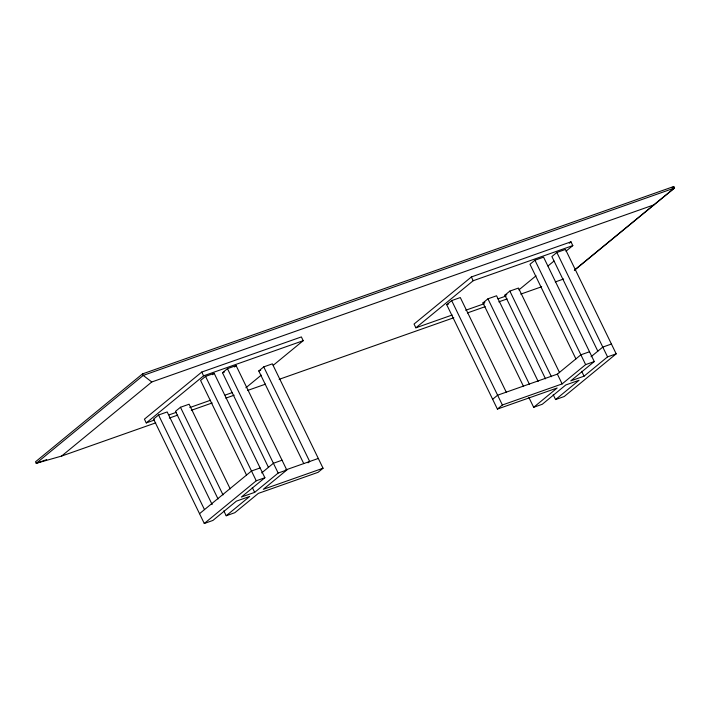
<?xml version="1.0" encoding="UTF-8"?>
<svg xmlns="http://www.w3.org/2000/svg" width="710" height="710" viewBox="0 0 710 710"><rect width="100%" height="100%" fill="white"/><g stroke="black" fill="none" stroke-linecap="round" stroke-linejoin="round"><path stroke-width="1.06" d="M574.346 270.297L674.5 188.026L673.772 186.517L142.497 373.904L35.5 461.802L36.228 463.31L61.593 456.068L155.721 422.867M61.593 456.068L151.771 381.98L653.821 204.906L674.5 188.026L143.234 375.412L36.228 463.31L46.691 459.618M273.252 365.295L303.197 340.693L301.368 336.922L201.755 372.058L144.432 419.148L146.26 422.92L154.558 419.992M146.26 422.92L203.584 375.83L303.197 340.693M212.157 504.57L167.187 411.951L158.552 414.995L153.582 419.077L204.276 523.483L212.911 520.439L236.412 501.127L249.698 496.441L226.188 515.753L223.819 510.854M268.442 467.349L222.505 372.732L227.466 368.659L236.102 365.606L286.796 470.011L278.16 473.055L254.659 492.367L241.382 497.044L264.883 477.741L214.189 373.336L205.554 376.38L200.584 380.462L246.53 475.079M212.53 374.702L214.189 373.336M230.2 488.87L189.1 404.221L180.464 407.265L175.494 411.347L218.05 498.988M234.442 366.972L236.102 365.606M303.738 463.577L258.768 370.966L263.738 366.884L272.365 363.839L323.059 468.236L318.098 472.319L258.325 493.397L234.824 512.709L226.188 515.753M245.873 387.784L261.271 375.128M565.968 251.216L572.81 245.598L570.982 241.826L471.369 276.962L414.045 324.053L415.874 327.816L452.199 315.009M415.874 327.816L473.197 280.725L572.81 245.598M528.906 397.511L533.663 407.3L557.164 387.997L497.399 409.075L446.705 304.679L451.675 300.596L460.302 297.552L506.248 392.16M199.519 513.694L251.491 470.996L260.126 467.952M261.662 472.922L273.412 463.266L282.039 460.222M204.276 523.483L256.248 480.785L264.883 477.741M523.59 386.559L482.969 302.904L487.939 298.821L496.574 295.777L538.162 381.421M597.829 351.166L551.883 256.558L556.853 252.476L565.488 249.432L616.182 353.837L607.547 356.881L584.046 376.185L570.769 380.871L594.27 361.559L543.576 257.162L534.941 260.206L529.971 264.289L575.916 358.896M286.796 470.011L263.295 489.323L323.059 468.236M545.502 378.829L504.881 295.174L509.851 291.091L518.486 288.047L559.587 372.697M569.269 243.237L570.982 241.826M308.016 462.849L309.675 461.491L263.738 366.884M518.912 289.875L536.023 275.817M548.005 265.975L553.986 261.058M672.059 187.928L673.772 186.517M574.701 269.906L653.821 204.906M492.642 399.286L497.612 395.204L557.377 374.126L580.878 354.814L589.513 351.769M497.399 409.075L502.369 404.993L562.134 383.915L585.635 364.612L594.27 361.559M591.048 356.739L602.799 347.083L611.425 344.039M553.205 394.68L555.575 399.57L579.085 380.267L565.799 384.953L542.298 404.256L533.663 407.3M616.182 353.837L564.21 396.526L555.575 399.57M222.505 372.732L224.422 372.058M258.768 370.966L260.685 370.283M446.705 304.679L448.622 303.995M482.969 302.904L484.886 302.22M504.881 295.174L506.798 294.49M169.087 414.862L176.346 412.306M189.836 407.549L210.595 400.227M225.123 395.106L232.383 392.541M465.68 310.252L484.362 303.667M497.852 298.91L506.15 295.981M169.317 418.075L177.686 415.119M191.283 410.327L212.201 402.952M225.798 398.15L234.167 395.204M247.763 390.402L265.549 384.137M279.145 379.335L453.814 317.734M467.411 312.933L485.196 306.667M498.793 301.865L507.162 298.919M520.758 294.117L541.677 286.742M555.273 281.941L563.642 278.995M285.331 470.073L318.311 458.447M151.771 381.98L143.234 375.412L142.497 373.904M556.853 252.476L607.547 356.881M534.941 260.206L585.635 364.612M581.667 371.286L584.046 376.185M557.377 374.126L562.134 383.915M509.851 291.091L551.439 376.735M487.939 298.821L529.527 384.465M471.369 276.962L473.197 280.725M451.675 300.596L502.369 404.993M227.466 368.659L278.16 473.055M205.554 376.38L256.248 480.785M201.755 372.058L203.584 375.83M252.281 487.468L254.659 492.367M180.464 407.265L223.02 494.905M158.552 414.995L204.489 509.611"/></g></svg>
